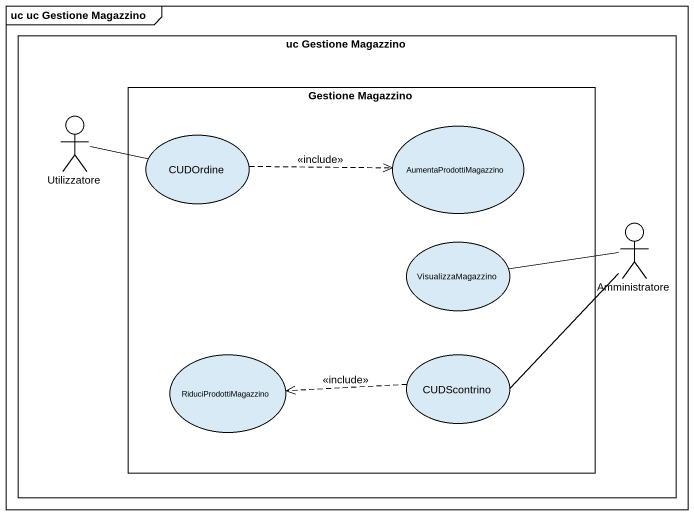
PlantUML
@startuml
mainframe uc uc Gestione Magazzino
rectangle "uc Gestione Magazzino" as uc_Gestione_Magazzino {
  rectangle "Gestione Magazzino" as Gestione_Magazzino {
    usecase CUDOrdine
    usecase AumentaProdottiMagazzino
    usecase VisualizzaMagazzino
    usecase RiduciProdottiMagazzino
    usecase CUDScontrino
  }
  actor Utilizzatore
  actor Amministratore
}
Utilizzatore -right- CUDOrdine
CUDOrdine .right.> AumentaProdottiMagazzino : <<include>>
Amministratore -left- VisualizzaMagazzino
Amministratore -- CUDScontrino
CUDScontrino .left.> RiduciProdottiMagazzino : <<include>>
@enduml
